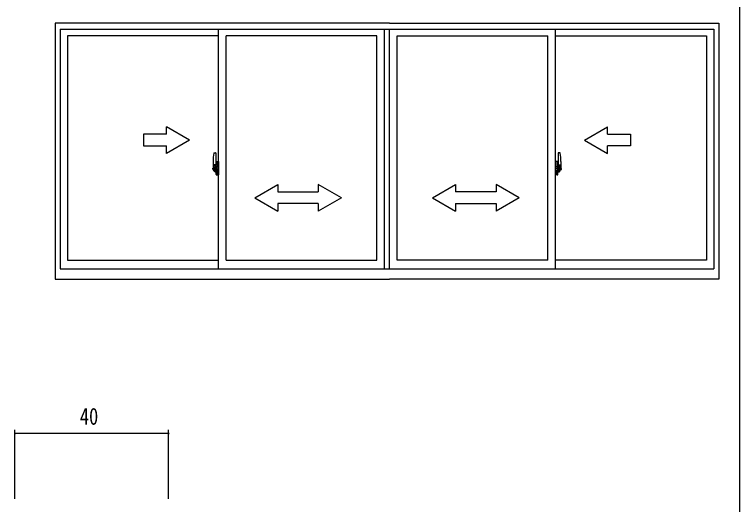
# Model space of a CAD drawing. Units: millimetres, scale not verified. Extents: x -397 to 397, y -282 to 282.
# Drawn here: x 187.4 to 376.1, y 50.1 to 177.6 of the extents above; entities that cross this region are included whole.
import ezdxf
from ezdxf.enums import TextEntityAlignment as Align

# ---------------------------------------------------------------- set-up
doc = ezdxf.new("R2010")
doc.units = ezdxf.units.MM
doc.header["$LTSCALE"] = 2
for name, color, linetype in [('0-5_YKK_A1', 4, 'Continuous'), ('0-6_YKK_D', 6, 'Continuous'), ('0-7_YKK_ZWAK', 7, 'Continuous')]:
    doc.layers.add(name, color=color, linetype=linetype)
doc.styles.add('ＭＳ ゴシック', font='')
doc.styles.get('ＭＳ ゴシック').set_extended_font_data('MS Gothic')

msp = doc.modelspace()

# ---------------------------------------------------------------- linework, layer by layer
at = {"layer": '0-5_YKK_A1'}
for p, q in [((284.983, 175.34), (198.033, 175.34)), ((198.033, 175.34), (198.033, 108.69)), ((199.283, 173.84), (369.433, 173.84)), ((199.283, 173.84), (199.283, 111.44)), ((240.483, 111.44), (240.483, 173.84)), ((283.733, 111.44), (283.733, 173.84)), ((284.983, 175.34), (370.683, 175.34)), ((284.983, 111.44), (284.983, 173.84)), ((328.233, 111.44), (328.233, 173.84)), ((369.433, 173.84), (369.433, 111.44)), ((370.683, 175.34), (370.683, 108.69)), ((240.483, 172.09), (201.233, 172.09)), ((201.233, 172.09), (201.233, 113.64)), ((242.483, 113.64), (242.483, 172.09)), ((281.733, 172.09), (242.483, 172.09)), ((281.733, 113.64), (281.733, 172.09)), ((286.983, 113.64), (286.983, 172.09)), ((286.983, 172.09), (326.233, 172.09)), ((326.233, 113.64), (326.233, 172.09)), ((328.233, 172.09), (367.483, 172.09)), ((367.483, 172.09), (367.483, 113.64)), ((232.968, 144.94), (226.968, 148.404)), ((226.968, 146.44), (226.968, 148.404)), ((335.733, 144.94), (341.733, 148.404)), ((341.733, 146.44), (341.733, 148.404)), ((232.968, 144.94), (226.968, 141.476)), ((226.968, 141.476), (226.968, 143.44)), ((335.733, 144.94), (341.733, 141.476)), ((341.733, 141.476), (341.733, 143.44)), ((239.324, 141.599), (239.758, 141.614)), ((239.783, 141.589), (239.783, 138.33)), ((328.933, 141.589), (328.933, 138.33)), ((329.393, 141.599), (328.959, 141.614)), ((239.083, 139.345), (239.083, 137.128)), ((239.671, 138.482), (239.283, 138.482)), ((239.283, 137.423), (239.283, 138.482)), ((239.308, 138.41), (239.671, 138.41)), ((239.308, 137.43), (239.308, 138.41)), ((239.593, 138.033), (239.593, 137.215)), ((239.768, 138.033), (239.593, 138.033)), ((239.608, 137.588), (239.608, 137.786)), ((239.708, 138.205), (239.708, 138.255)), ((239.708, 138.033), (239.708, 137.811)), ((239.783, 137.915), (239.708, 137.915)), ((239.768, 138.33), (239.768, 138.033)), ((239.783, 138.33), (239.768, 138.33)), ((239.783, 138.37), (239.783, 137.811)), ((239.783, 137.811), (239.783, 138.164)), ((239.783, 137.873), (239.783, 138.107)), ((239.808, 138.189), (239.908, 138.19)), ((239.908, 139.295), (239.908, 138.39)), ((240.033, 138.39), (239.908, 138.39)), ((239.908, 138.023), (239.908, 138.336)), ((239.933, 138.365), (239.933, 138.39)), ((240.058, 138.365), (239.933, 138.361)), ((240.058, 138.365), (239.933, 138.365)), ((239.957, 137.95), (239.957, 137.281)), ((240.033, 139.345), (239.958, 139.345)), ((239.968, 137.949), (239.968, 136.932)), ((240.453, 137.989), (239.993, 137.973)), ((240.033, 139.345), (240.033, 138.39)), ((240.033, 139.32), (240.058, 139.32)), ((240.058, 139.351), (240.483, 139.365)), ((240.058, 139.351), (240.058, 138.365)), ((240.058, 139.32), (240.058, 138.365)), ((240.138, 138.105), (240.138, 138.035)), ((240.323, 138.13), (240.163, 138.13)), ((240.163, 138.01), (240.323, 138.01)), ((240.348, 138.105), (240.348, 138.035)), ((240.468, 137.975), (240.468, 136.906)), ((240.468, 137.975), (240.468, 137.969)), ((240.483, 137.753), (240.468, 137.753)), ((240.483, 139.365), (240.483, 135.865)), ((328.658, 139.351), (328.233, 139.365)), ((328.233, 139.365), (328.233, 135.865)), ((328.233, 137.753), (328.248, 137.753)), ((328.248, 137.975), (328.248, 136.906)), ((328.248, 137.975), (328.248, 137.969)), ((328.263, 137.989), (328.724, 137.973)), ((328.368, 138.105), (328.368, 138.035)), ((328.393, 138.13), (328.553, 138.13)), ((328.553, 138.01), (328.393, 138.01)), ((328.578, 138.105), (328.578, 138.035)), ((328.658, 139.351), (328.658, 138.365)), ((328.658, 139.32), (328.658, 138.365)), ((328.683, 139.32), (328.658, 139.32)), ((328.658, 138.365), (328.784, 138.361)), ((328.658, 138.365), (328.783, 138.365)), ((328.683, 139.345), (328.683, 138.39)), ((328.683, 139.345), (328.758, 139.345)), ((328.683, 138.39), (328.808, 138.39)), ((328.748, 137.949), (328.748, 136.932)), ((328.76, 137.95), (328.76, 137.281)), ((328.783, 138.365), (328.783, 138.39)), ((328.808, 139.295), (328.808, 138.39)), ((328.808, 138.023), (328.808, 138.336)), ((328.909, 138.189), (328.808, 138.19)), ((328.933, 138.37), (328.933, 137.811)), ((328.933, 138.33), (328.948, 138.33)), ((328.933, 137.811), (328.933, 138.164)), ((328.933, 137.873), (328.933, 138.107)), ((328.933, 137.915), (329.008, 137.915)), ((328.948, 138.33), (328.948, 138.033)), ((328.948, 138.033), (329.123, 138.033)), ((329.008, 138.205), (329.008, 138.255)), ((329.008, 138.033), (329.008, 137.811)), ((329.046, 138.482), (329.433, 138.482)), ((329.408, 138.41), (329.046, 138.41)), ((329.108, 137.588), (329.108, 137.786)), ((329.123, 138.033), (329.123, 137.215)), ((329.408, 137.43), (329.408, 138.41)), ((329.433, 137.423), (329.433, 138.482)), ((329.633, 139.345), (329.633, 137.128)), ((239.93, 137.44), (238.894, 137.44)), ((238.911, 137.44), (240.238, 137.44)), ((239.132, 137.078), (239.338, 137.071)), ((239.283, 137.42), (239.283, 137.423)), ((239.284, 137.373), (239.283, 137.42)), ((239.284, 137.383), (239.283, 137.42)), ((239.338, 137.243), (239.338, 137.071)), ((239.553, 137.243), (239.338, 137.243)), ((239.373, 137.174), (239.338, 137.174)), ((239.373, 137.126), (239.608, 137.126)), ((239.373, 136.996), (239.373, 137.126)), ((239.373, 136.98), (239.373, 136.996)), ((239.373, 136.98), (239.662, 136.98)), ((239.483, 136.727), (239.483, 136.677)), ((239.671, 136.677), (239.483, 136.677)), ((239.508, 136.752), (239.671, 136.752)), ((239.553, 137.25), (239.553, 137.215)), ((239.593, 137.25), (239.553, 137.25)), ((239.608, 137.702), (239.593, 137.702)), ((239.608, 137.587), (239.608, 137.588)), ((239.608, 137.587), (239.708, 137.587)), ((239.608, 137.513), (239.608, 137.587)), ((239.608, 137.513), (239.708, 137.513)), ((239.608, 137.467), (239.608, 137.513)), ((239.608, 137.467), (239.708, 137.467)), ((239.608, 137.274), (239.608, 137.467)), ((239.608, 137.274), (239.708, 137.274)), ((239.608, 137.22), (239.608, 137.274)), ((239.608, 137.22), (239.708, 137.22)), ((239.608, 137.215), (239.608, 137.22)), ((239.624, 137.44), (240.648, 137.44)), ((239.708, 137.174), (239.696, 137.174)), ((239.878, 137.588), (239.708, 137.588)), ((239.708, 137.587), (239.708, 137.588)), ((239.708, 137.587), (239.708, 136.79)), ((239.708, 137.513), (239.708, 137.587)), ((239.708, 137.467), (239.708, 137.513)), ((239.708, 137.274), (239.708, 137.467)), ((239.708, 137.444), (239.708, 137.174)), ((239.708, 137.22), (239.708, 137.274)), ((239.708, 137.215), (239.708, 137.22)), ((239.708, 137.215), (239.708, 137.084)), ((239.708, 137.084), (239.708, 137.072)), ((239.708, 137.072), (239.708, 137.021)), ((239.783, 137.067), (239.783, 137.588)), ((239.783, 137.588), (239.783, 136.79)), ((239.908, 137.04), (239.808, 137.042)), ((239.908, 136.895), (239.908, 137.208)), ((239.908, 135.935), (239.908, 136.84)), ((240.033, 136.84), (239.908, 136.84)), ((240.058, 136.865), (239.933, 136.87)), ((239.933, 136.865), (239.933, 136.84)), ((240.058, 136.865), (239.933, 136.865)), ((240.033, 135.885), (239.958, 135.885)), ((239.993, 136.907), (240.453, 136.891)), ((240.033, 137.015), (240.033, 136.958)), ((240.033, 135.885), (240.033, 136.84)), ((240.033, 135.91), (240.058, 135.91)), ((240.408, 137.04), (240.058, 137.04)), ((240.058, 136.933), (240.408, 136.933)), ((240.058, 135.91), (240.058, 136.865)), ((240.433, 137.015), (240.433, 136.958)), ((240.483, 137.428), (240.468, 137.428)), ((329.093, 137.44), (328.069, 137.44)), ((328.233, 137.428), (328.248, 137.428)), ((328.724, 136.907), (328.263, 136.891)), ((328.283, 137.015), (328.283, 136.958)), ((328.308, 137.04), (328.658, 137.04)), ((328.658, 136.933), (328.308, 136.933)), ((329.805, 137.44), (328.479, 137.44)), ((328.658, 136.865), (328.784, 136.87)), ((328.658, 135.91), (328.658, 136.865)), ((328.658, 136.865), (328.783, 136.865)), ((328.683, 135.91), (328.658, 135.91)), ((328.683, 137.015), (328.683, 136.958)), ((328.683, 135.885), (328.683, 136.84)), ((328.683, 136.84), (328.808, 136.84)), ((328.683, 135.885), (328.758, 135.885)), ((328.783, 136.865), (328.783, 136.84)), ((328.787, 137.44), (329.823, 137.44)), ((328.808, 136.895), (328.808, 137.208)), ((328.808, 137.04), (328.909, 137.042)), ((328.808, 135.935), (328.808, 136.84)), ((328.838, 137.588), (329.008, 137.588)), ((328.933, 137.067), (328.933, 137.588)), ((328.933, 137.588), (328.933, 136.79)), ((329.008, 137.587), (329.008, 137.588)), ((329.008, 137.587), (329.008, 136.79)), ((329.108, 137.587), (329.008, 137.587)), ((329.008, 137.513), (329.008, 137.587)), ((329.108, 137.513), (329.008, 137.513)), ((329.008, 137.467), (329.008, 137.513)), ((329.108, 137.467), (329.008, 137.467)), ((329.008, 137.274), (329.008, 137.467)), ((329.008, 137.444), (329.008, 137.174)), ((329.108, 137.274), (329.008, 137.274)), ((329.008, 137.22), (329.008, 137.274)), ((329.108, 137.22), (329.008, 137.22)), ((329.008, 137.215), (329.008, 137.22)), ((329.008, 137.215), (329.008, 137.084)), ((329.008, 137.174), (329.021, 137.174)), ((329.008, 137.084), (329.008, 137.072)), ((329.008, 137.072), (329.008, 137.021)), ((329.208, 136.752), (329.046, 136.752)), ((329.046, 136.677), (329.233, 136.677)), ((329.343, 136.98), (329.055, 136.98)), ((329.108, 137.702), (329.123, 137.702)), ((329.108, 137.587), (329.108, 137.588)), ((329.108, 137.513), (329.108, 137.587)), ((329.108, 137.467), (329.108, 137.513)), ((329.108, 137.274), (329.108, 137.467)), ((329.108, 137.22), (329.108, 137.274)), ((329.108, 137.215), (329.108, 137.22)), ((329.343, 137.126), (329.108, 137.126)), ((329.123, 137.25), (329.163, 137.25)), ((329.163, 137.25), (329.163, 137.215)), ((329.163, 137.243), (329.378, 137.243)), ((329.233, 136.727), (329.233, 136.677)), ((329.343, 137.174), (329.378, 137.174)), ((329.343, 136.996), (329.343, 137.126)), ((329.343, 136.98), (329.343, 136.996)), ((329.378, 137.243), (329.378, 137.071)), ((329.585, 137.078), (329.378, 137.071)), ((329.432, 137.373), (329.433, 137.42)), ((329.433, 137.42), (329.433, 137.423)), ((329.433, 137.383), (329.433, 137.42)), ((249.983, 129.94), (255.983, 133.404)), ((255.983, 133.404), (255.983, 131.44)), ((266.483, 133.404), (266.483, 131.44)), ((272.483, 129.94), (266.483, 133.404)), ((296.233, 129.94), (302.233, 133.404)), ((302.233, 133.404), (302.233, 131.44)), ((312.733, 133.404), (312.733, 131.44)), ((318.733, 129.94), (312.733, 133.404)), ((255.983, 131.44), (266.483, 131.44)), ((312.733, 131.44), (302.233, 131.44)), ((249.983, 129.94), (255.983, 126.44)), ((255.983, 128.44), (255.983, 126.44)), ((266.483, 128.44), (255.983, 128.44)), ((272.483, 129.94), (266.483, 126.44)), ((266.483, 128.44), (266.483, 126.44)), ((296.233, 129.94), (302.233, 126.44)), ((302.233, 128.44), (312.733, 128.44)), ((302.233, 128.44), (302.233, 126.44)), ((318.733, 129.94), (312.733, 126.44)), ((312.733, 128.44), (312.733, 126.44)), ((201.233, 113.64), (240.483, 113.64)), ((242.483, 113.64), (281.733, 113.64)), ((326.233, 113.64), (286.983, 113.64)), ((367.483, 113.64), (328.233, 113.64)), ((199.283, 111.44), (369.433, 111.44)), ((198.033, 108.69), (284.983, 108.69)), ((370.683, 108.69), (284.983, 108.69))]:
    msp.add_line(p, q, dxfattribs=at)
for points in [[(226.968, 146.44), (220.968, 146.44), (220.968, 143.44), (226.968, 143.44)], [(341.733, 146.44), (347.733, 146.44), (347.733, 143.44), (341.733, 143.44)], [(239.708, 138.373), (239.708, 138.033), (239.708, 137.811)], [(239.708, 137.811), (239.878, 137.811), (239.878, 137.613)], [(239.957, 137.95), (239.956, 137.95), (239.948, 137.951), (239.938, 137.957), (239.926, 137.969), (239.913, 137.995), (239.908, 138.023)], [(328.76, 137.95), (328.761, 137.95), (328.769, 137.951), (328.779, 137.957), (328.791, 137.969), (328.804, 137.995), (328.808, 138.023)], [(329.008, 137.811), (328.838, 137.811), (328.838, 137.613)], [(329.008, 138.373), (329.008, 138.033), (329.008, 137.811)], [(239.373, 137.126), (239.373, 137.215), (239.608, 137.215), (239.708, 137.215)], [(239.483, 136.677), (239.462, 136.708), (239.451, 136.724)], [(239.705, 137.005), (239.702, 136.998), (239.698, 136.993), (239.687, 136.985), (239.672, 136.98), (239.654, 136.98), (239.643, 136.982), (239.632, 136.985), (239.609, 136.995), (239.608, 136.996)], [(239.708, 137.613), (239.878, 137.613), (239.878, 137.588)], [(239.908, 137.208), (239.909, 137.216), (239.916, 137.245), (239.923, 137.258), (239.932, 137.27), (239.941, 137.276), (239.951, 137.28), (239.957, 137.281)], [(240.058, 136.865), (240.058, 135.88), (240.483, 135.865)], [(328.658, 136.865), (328.658, 135.88), (328.233, 135.865)], [(328.808, 137.208), (328.808, 137.216), (328.801, 137.245), (328.794, 137.258), (328.784, 137.27), (328.776, 137.276), (328.766, 137.28), (328.76, 137.281)], [(329.008, 137.613), (328.838, 137.613), (328.838, 137.588)], [(329.343, 137.126), (329.343, 137.215), (329.108, 137.215), (329.008, 137.215)], [(329.012, 137.005), (329.015, 136.998), (329.019, 136.993), (329.03, 136.985), (329.045, 136.98), (329.062, 136.98), (329.073, 136.982), (329.085, 136.985), (329.108, 136.995), (329.108, 136.996)], [(329.233, 136.677), (329.255, 136.708), (329.266, 136.724)]]:
    msp.add_lwpolyline(points, dxfattribs=at)
for centre, radius, start, end in [((252.333, 139.304), 13.25, 170.20654, 179.82143), ((239.326, 141.549), 0.05, 92, 170.20654), ((239.758, 141.589), 0.025, 0, 92), ((328.958, 141.589), 0.025, 88, 180), ((329.391, 141.549), 0.05, 9.79346, 88), ((316.383, 139.304), 13.25, 0.17857, 9.79346), ((239.308, 138.435), 0.025, 180, 270), ((239.671, 138.37), 0.113, 0, 90), ((239.671, 138.373), 0.0375, 0, 90), ((239.808, 138.164), 0.025, 91, 180), ((239.958, 139.295), 0.05, 90, 180), ((239.933, 138.336), 0.025, 91.99999, 180), ((239.993, 137.948), 0.0254, 88.99206, 157.90245), ((240.163, 138.105), 0.025, 90, 180), ((240.163, 138.035), 0.025, 180, 270), ((240.323, 138.105), 0.025, 0, 90), ((240.323, 138.035), 0.025, 270, 0), ((328.393, 138.105), 0.025, 90, 180), ((328.393, 138.035), 0.025, 180, 270), ((328.553, 138.105), 0.025, 0, 90), ((328.553, 138.035), 0.025, 270, 0), ((328.723, 137.948), 0.0254, 22.09755, 91.00794), ((328.758, 139.295), 0.05, 0, 90), ((328.783, 138.336), 0.025, 0, 88.00001), ((328.908, 138.164), 0.025, 0, 89), ((329.046, 138.37), 0.113, 90, 180), ((329.046, 138.373), 0.0375, 90, 180), ((329.408, 138.435), 0.025, 270, 0), ((239.133, 137.128), 0.05, 180, 268), ((240.76, 137.421), 1.476, 179.91894, 190.81318), ((240.591, 137.362), 1.307, 179.5362, 192.85144), ((240.78, 137.39), 1.472, 178.42075, 189.33089), ((240.232, 137.284), 0.933, 188.62914, 193.1575), ((240.591, 137.362), 1.307, 192.85144, 209.23122), ((240.232, 137.284), 0.933, 193.1575, 216.63292), ((240.194, 137.304), 0.88, 189.9821, 192.05297), ((240.194, 137.304), 0.88, 192.05297, 218.82619), ((239.508, 136.727), 0.025, 90, 180), ((239.614, 137.221), 0.095, 266.91231, 356.7406), ((239.671, 136.79), 0.0375, 270, 0), ((239.671, 136.79), 0.113, 270, 0), ((239.808, 137.067), 0.025, 180, 269.00002), ((239.933, 136.895), 0.025, 180, 268.00001), ((239.958, 135.935), 0.05, 180, 270), ((239.994, 136.933), 0.0256, 202.43823, 270.66726), ((240.058, 137.015), 0.025, 90, 180), ((240.058, 136.958), 0.025, 180, 270), ((240.408, 137.015), 0.025, 0, 90), ((240.408, 136.958), 0.025, 270, 0), ((328.308, 137.015), 0.025, 90, 180), ((328.308, 136.958), 0.025, 180, 270), ((328.658, 137.015), 0.025, 0, 90), ((328.658, 136.958), 0.025, 270, 0), ((328.723, 136.933), 0.0256, 269.33274, 337.56177), ((328.758, 135.935), 0.05, 270, 0), ((328.783, 136.895), 0.025, 271.99999, 0), ((328.908, 137.067), 0.025, 270.99998, 0), ((329.046, 136.79), 0.113, 180, 270), ((329.103, 137.221), 0.095, 183.2594, 273.08769), ((329.046, 136.79), 0.0375, 180, 270), ((328.523, 137.304), 0.88, 321.17381, 347.94703), ((329.208, 136.727), 0.025, 0, 90), ((328.485, 137.284), 0.933, 323.36708, 346.8425), ((328.126, 137.362), 1.307, 330.76878, 347.14856), ((328.523, 137.304), 0.88, 347.94703, 350.0179), ((327.937, 137.39), 1.472, 350.66911, 1.57925), ((328.485, 137.284), 0.933, 346.8425, 351.37086), ((328.126, 137.362), 1.307, 347.14856, 0.4638), ((327.957, 137.421), 1.476, 349.18682, 0.08106), ((329.583, 137.128), 0.05, 272, 0)]:
    msp.add_arc(centre, radius, start, end, dxfattribs=at)
at = {"layer": '0-6_YKK_D'}
for p, q in [((187.527, 51.509), (187.527, 69.509)), ((227.527, 68.509), (187.527, 68.509)), ((227.527, 51.509), (227.527, 69.509))]:
    msp.add_line(p, q, dxfattribs=at)
for centre, start, end in [((187.527, 68.509), 0, 180), ((187.527, 68.509), 180, 0), ((227.527, 68.509), 0, 180), ((227.527, 68.509), 180, 0)]:
    msp.add_arc(centre, 0.106, start, end, dxfattribs=at)
at = {"layer": '0-7_YKK_ZWAK'}
msp.add_line((376.1, 279.325), (376.1, -245.675), dxfattribs=at)

# ---------------------------------------------------------------- texts
at = {"layer": '0-6_YKK_D', "style": 'ＭＳ ゴシック', "width": 0.8}
msp.add_text('40', height=4.399, dxfattribs=at).set_placement((204.432, 69.509), align=Align.BOTTOM_LEFT)

doc.saveas('drawing.dxf')
